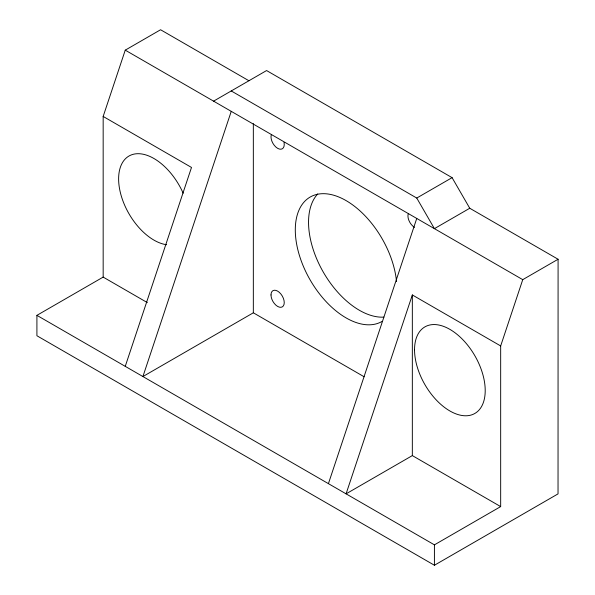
<?xml version="1.0" encoding="UTF-8"?>
<svg xmlns="http://www.w3.org/2000/svg" width="595" height="595" viewBox="0 0 595 595"><rect width="100%" height="100%" fill="white"/><g stroke="black" fill="none" stroke-linecap="round" stroke-linejoin="round"><path stroke-width="0.89" d="M213.583 101.15L266.582 70.552L452.088 177.652L469.753 208.25L558.088 259.249L558.036 493.88L434.417 565.25L36.912 335.751L36.912 315.35L103.166 277.099L147.329 302.602M103.166 277.099L103.166 116.449L125.248 50.151L160.583 29.75L248.918 80.749M125.248 366.349L191.501 167.448L103.166 116.449M231.247 111.347L142.912 376.553L253.336 312.799L364.155 376.784M328.418 483.653L416.753 218.447M500.67 345.948L412.335 294.949L346.082 493.85L412.335 455.599L500.67 506.598L500.67 345.948L522.752 279.65L558.088 259.249M231.247 90.946L416.753 198.046L452.088 177.652M469.753 208.25L434.417 228.651L416.753 198.046M36.912 315.35L434.417 544.849L500.67 506.598M125.248 50.151L522.752 279.65M434.417 544.849L434.417 565.25M412.335 294.949L412.335 455.599M253.336 123.634L253.336 312.799M383.909 317.12A71.831 41.471 60 0 1 321.575 269.022A71.831 41.471 60 0 1 317.723 193.948M284.023 142.391A9.371 5.407 60 0 1 277.627 148.326A9.371 5.407 60 0 1 271.223 134.998M414.544 227.372A9.371 5.407 60 0 1 408.148 214.051M381.997 321.456A71.831 41.471 60 0 1 303.115 265.712A71.831 41.471 60 0 1 329.176 194.186A71.831 41.471 60 0 1 396.53 281.576M166.607 244.724A49.973 28.85 60 0 1 122.042 198.403A49.973 28.85 60 0 1 136.374 153.77A49.973 28.85 60 0 1 183.148 193.204M271 294.949A9.371 5.407 60 0 0 280.937 307.31A9.371 5.407 60 0 0 280.937 294.064A9.371 5.407 60 0 0 271 294.949M414.544 349.763A49.973 28.85 60 0 0 467.536 415.704A49.973 28.85 60 0 0 467.544 345.033A49.973 28.85 60 0 0 414.544 349.763"/></g></svg>
